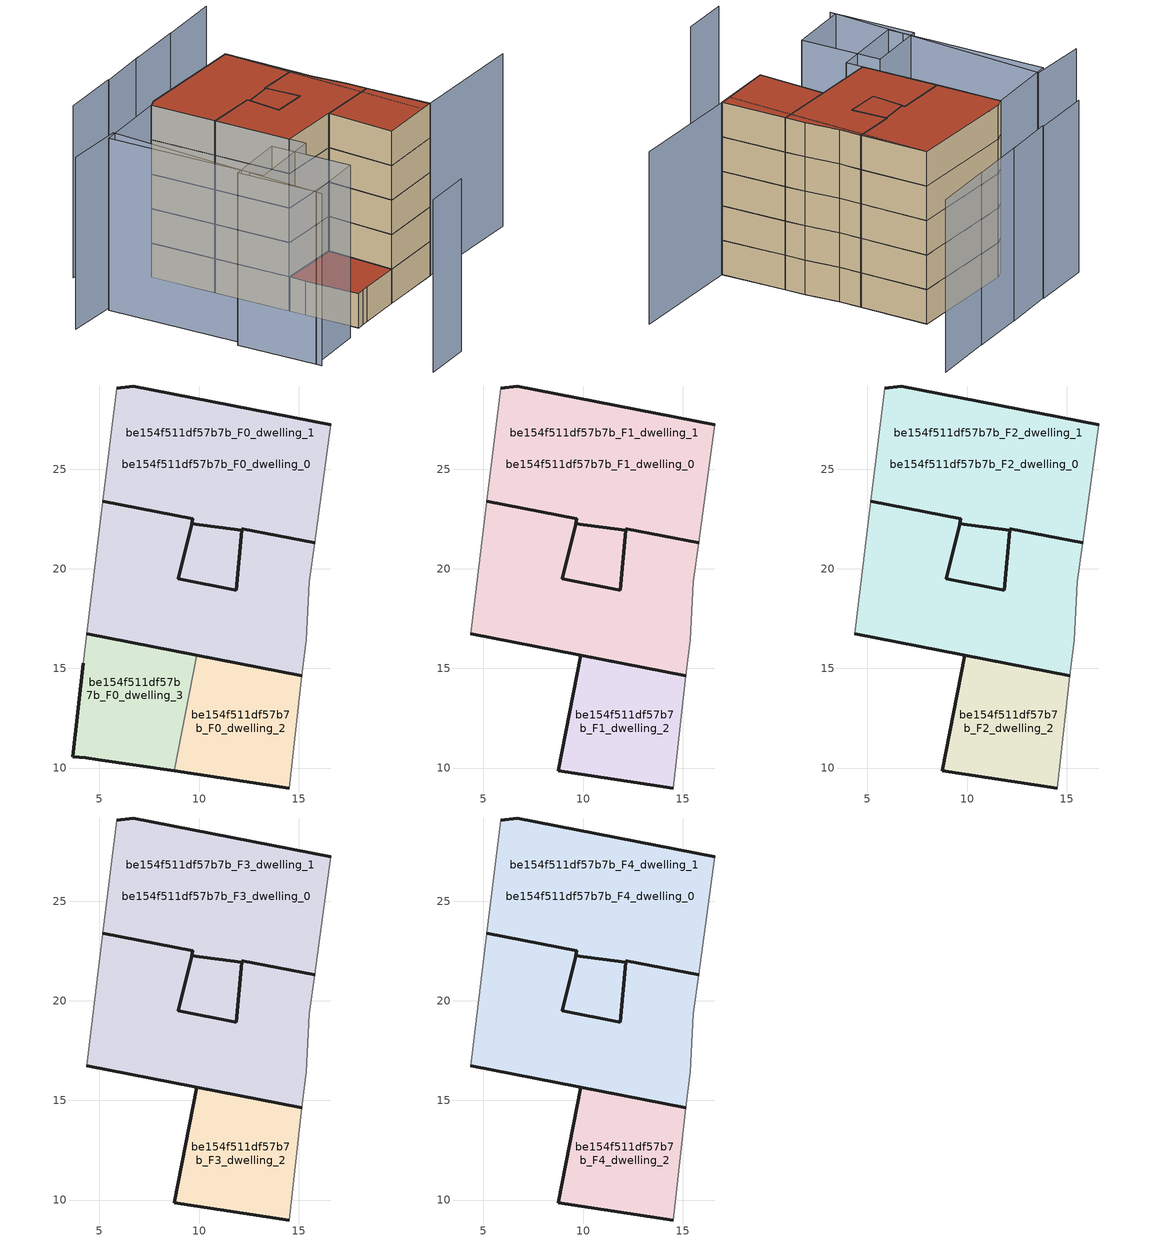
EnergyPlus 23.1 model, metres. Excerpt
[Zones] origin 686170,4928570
be154f511df57b7b_F0_dwelling_0
 floor ground (EU_floor_Construction): 15.17,14.62 15.38,16.42 15.53,19.34 15.8,21.32 12.15,22.03 12.14,21.93 11.87,18.92 8.95,19.51 9.63,22.25 9.69,22.51 5.17,23.39 4.36,16.73 z0; 15.8,21.32 16.61,27.25 6.69,29.18 5.86,29.08 5.17,23.39 9.69,22.51 9.63,22.25 12.14,21.93 12.15,22.03 z0; 11.87,18.92 12.14,21.93 9.63,22.25 8.95,19.51 z0
 wall outside (EU_wall_Construction): 5.86,29.08 6.69,29.18 16.61,27.25 / 15.8,21.32 12.15,22.03 / 12.14,21.93 9.63,22.25 9.69,22.51 5.17,23.39 z0:3
 wall adiabatic (EU_wall_Construction): 5.17,23.39 5.86,29.08 / 16.61,27.25 15.8,21.32 z0:3
 wall to be154f511df57b7b_F0_dwelling_1 (EU_wall_Construction): 12.15,22.03 12.14,21.93 z0:3
be154f511df57b7b_F0_dwelling_1
 floor ground (EU_floor_Construction): 15.17,14.62 15.38,16.42 15.53,19.34 15.8,21.32 12.15,22.03 12.14,21.93 11.87,18.92 8.95,19.51 9.63,22.25 9.69,22.51 5.17,23.39 4.36,16.73 z0; 15.8,21.32 16.61,27.25 6.69,29.18 5.86,29.08 5.17,23.39 9.69,22.51 9.63,22.25 12.14,21.93 12.15,22.03 z0; 11.87,18.92 12.14,21.93 9.63,22.25 8.95,19.51 z0
 wall outside (EU_wall_Construction): 12.15,22.03 15.8,21.32 / 15.17,14.62 4.36,16.73 / 5.17,23.39 9.69,22.51 9.63,22.25 8.95,19.51 11.87,18.92 12.14,21.93 z0:3
 wall adiabatic (EU_wall_Construction): 15.8,21.32 15.53,19.34 15.38,16.42 15.17,14.62 / 4.36,16.73 5.17,23.39 z0:3
be154f511df57b7b_F0_dwelling_2
 floor ground (EU_floor_Construction): 14.52,9 15.17,14.62 9.88,15.66 8.74,9.86 z0
 wall outside (EU_wall_Construction): 14.52,9 8.74,9.86 / 9.88,15.66 15.17,14.62 z0:3
 wall adiabatic (EU_wall_Construction): 15.17,14.62 14.52,9 z0:3
 wall to be154f511df57b7b_F0_dwelling_3 (EU_wall_Construction): 8.75,9.86 9.87,15.66 z0:3
be154f511df57b7b_F0_dwelling_3
 floor ground (EU_floor_Construction): 8.74,9.86 9.88,15.66 4.36,16.73 4.18,15.26 3.66,10.56 4.32,10.51 4.94,10.43 z0
 wall outside (EU_wall_Construction): 4.36,16.73 9.88,15.66 / 8.74,9.86 4.94,10.43 4.32,10.51 3.66,10.56 4.18,15.26 z0:3
 wall adiabatic (EU_wall_Construction): 4.18,15.26 4.36,16.73 z0:3
 roof outside (EU_roof_Construction): 9.88,15.66 8.74,9.86 4.94,10.43 4.32,10.51 3.66,10.56 4.18,15.26 4.36,16.73 z3
be154f511df57b7b_F1_dwelling_0
 floor outside (EU_floor_Construction): 15.8,21.32 16.61,27.25 6.69,29.18 5.86,29.08 5.17,23.39 9.69,22.51 9.63,22.25 12.14,21.93 12.15,22.03 z3; 15.17,14.62 15.38,16.42 15.53,19.34 15.8,21.32 12.15,22.03 12.14,21.93 11.87,18.92 8.95,19.51 9.63,22.25 9.69,22.51 5.17,23.39 4.36,16.73 z3; 11.87,18.92 12.14,21.93 9.63,22.25 8.95,19.51 z3
 wall outside (EU_wall_Construction): 5.86,29.08 6.69,29.18 16.61,27.25 / 15.8,21.32 12.15,22.03 / 12.14,21.93 9.63,22.25 9.69,22.51 5.17,23.39 z3:6
 wall adiabatic (EU_wall_Construction): 5.17,23.39 5.86,29.08 / 16.61,27.25 15.8,21.32 z3:6
 wall to be154f511df57b7b_F1_dwelling_1 (EU_wall_Construction): 12.15,22.03 12.14,21.93 z3:6
be154f511df57b7b_F1_dwelling_1
 floor to be154f511df57b7b_F0_dwelling_1 (EU_floor_Construction): 15.17,14.62 15.38,16.42 15.53,19.34 15.8,21.32 12.15,22.03 12.14,21.93 11.87,18.92 8.95,19.51 9.63,22.25 9.69,22.51 5.17,23.39 4.36,16.73 z3; 15.8,21.32 16.61,27.25 6.69,29.18 5.86,29.08 5.17,23.39 9.69,22.51 9.63,22.25 12.14,21.93 12.15,22.03 z3; 11.87,18.92 12.14,21.93 9.63,22.25 8.95,19.51 z3
 wall outside (EU_wall_Construction): 12.15,22.03 15.8,21.32 / 15.17,14.62 4.36,16.73 / 5.17,23.39 9.69,22.51 9.63,22.25 8.95,19.51 11.87,18.92 12.14,21.93 z3:6
 wall adiabatic (EU_wall_Construction): 15.8,21.32 15.53,19.34 15.38,16.42 15.17,14.62 / 4.36,16.73 5.17,23.39 z3:6
be154f511df57b7b_F1_dwelling_2
 floor to be154f511df57b7b_F0_dwelling_2 (EU_floor_Construction): 14.52,9 15.17,14.62 9.88,15.66 8.74,9.86 z3
 wall outside (EU_wall_Construction): 14.52,9 8.74,9.86 9.88,15.66 15.17,14.62 z3:6
 wall adiabatic (EU_wall_Construction): 15.17,14.62 14.52,9 z3:6
be154f511df57b7b_F2_dwelling_0
 floor outside (EU_floor_Construction): 15.8,21.32 16.61,27.25 6.69,29.18 5.86,29.08 5.17,23.39 9.69,22.51 9.63,22.25 12.14,21.93 12.15,22.03 z6; 15.17,14.62 15.38,16.42 15.53,19.34 15.8,21.32 12.15,22.03 12.14,21.93 11.87,18.92 8.95,19.51 9.63,22.25 9.69,22.51 5.17,23.39 4.36,16.73 z6; 11.87,18.92 12.14,21.93 9.63,22.25 8.95,19.51 z6
 wall outside (EU_wall_Construction): 5.86,29.08 6.69,29.18 16.61,27.25 / 15.8,21.32 12.15,22.03 / 12.14,21.93 9.63,22.25 9.69,22.51 5.17,23.39 z6:9
 wall adiabatic (EU_wall_Construction): 5.17,23.39 5.86,29.08 / 16.61,27.25 15.8,21.32 z6:9
 wall to be154f511df57b7b_F2_dwelling_1 (EU_wall_Construction): 12.15,22.03 12.14,21.93 z6:9
be154f511df57b7b_F2_dwelling_1
 floor to be154f511df57b7b_F1_dwelling_1 (EU_floor_Construction): 15.17,14.62 15.38,16.42 15.53,19.34 15.8,21.32 12.15,22.03 12.14,21.93 11.87,18.92 8.95,19.51 9.63,22.25 9.69,22.51 5.17,23.39 4.36,16.73 z6; 15.8,21.32 16.61,27.25 6.69,29.18 5.86,29.08 5.17,23.39 9.69,22.51 9.63,22.25 12.14,21.93 12.15,22.03 z6; 11.87,18.92 12.14,21.93 9.63,22.25 8.95,19.51 z6
 wall outside (EU_wall_Construction): 12.15,22.03 15.8,21.32 / 15.17,14.62 4.36,16.73 / 5.17,23.39 9.69,22.51 9.63,22.25 8.95,19.51 11.87,18.92 12.14,21.93 z6:9
 wall adiabatic (EU_wall_Construction): 15.8,21.32 15.53,19.34 15.38,16.42 15.17,14.62 / 4.36,16.73 5.17,23.39 z6:9
be154f511df57b7b_F2_dwelling_2
 floor to be154f511df57b7b_F1_dwelling_2 (EU_floor_Construction): 14.52,9 15.17,14.62 9.88,15.66 8.74,9.86 z6
 wall outside (EU_wall_Construction): 14.52,9 8.74,9.86 9.88,15.66 15.17,14.62 z6:9
 wall adiabatic (EU_wall_Construction): 15.17,14.62 14.52,9 z6:9
be154f511df57b7b_F3_dwelling_0
 floor outside (EU_floor_Construction): 15.8,21.32 16.61,27.25 6.69,29.18 5.86,29.08 5.17,23.39 9.69,22.51 9.63,22.25 12.14,21.93 12.15,22.03 z9; 15.17,14.62 15.38,16.42 15.53,19.34 15.8,21.32 12.15,22.03 12.14,21.93 11.87,18.92 8.95,19.51 9.63,22.25 9.69,22.51 5.17,23.39 4.36,16.73 z9; 11.87,18.92 12.14,21.93 9.63,22.25 8.95,19.51 z9
 wall outside (EU_wall_Construction): 5.86,29.08 6.69,29.18 16.61,27.25 / 15.8,21.32 12.15,22.03 / 12.14,21.93 9.63,22.25 9.69,22.51 5.17,23.39 z9:12
 wall adiabatic (EU_wall_Construction): 5.17,23.39 5.86,29.08 / 16.61,27.25 15.8,21.32 z9:12
 wall to be154f511df57b7b_F3_dwelling_1 (EU_wall_Construction): 12.15,22.03 12.14,21.93 z9:12
be154f511df57b7b_F3_dwelling_1
 floor to be154f511df57b7b_F2_dwelling_1 (EU_floor_Construction): 15.17,14.62 15.38,16.42 15.53,19.34 15.8,21.32 12.15,22.03 12.14,21.93 11.87,18.92 8.95,19.51 9.63,22.25 9.69,22.51 5.17,23.39 4.36,16.73 z9; 15.8,21.32 16.61,27.25 6.69,29.18 5.86,29.08 5.17,23.39 9.69,22.51 9.63,22.25 12.14,21.93 12.15,22.03 z9; 11.87,18.92 12.14,21.93 9.63,22.25 8.95,19.51 z9
 wall outside (EU_wall_Construction): 12.15,22.03 15.8,21.32 / 15.17,14.62 4.36,16.73 / 5.17,23.39 9.69,22.51 9.63,22.25 8.95,19.51 11.87,18.92 12.14,21.93 z9:12
 wall adiabatic (EU_wall_Construction): 15.8,21.32 15.53,19.34 15.38,16.42 15.17,14.62 / 4.36,16.73 5.17,23.39 z9:12
be154f511df57b7b_F3_dwelling_2
 floor to be154f511df57b7b_F2_dwelling_2 (EU_floor_Construction): 14.52,9 15.17,14.62 9.88,15.66 8.74,9.86 z9
 wall outside (EU_wall_Construction): 14.52,9 8.74,9.86 9.88,15.66 15.17,14.62 z9:12
 wall adiabatic (EU_wall_Construction): 15.17,14.62 14.52,9 z9:12
be154f511df57b7b_F4_dwelling_0
 floor outside (EU_floor_Construction): 15.8,21.32 16.61,27.25 6.69,29.18 5.86,29.08 5.17,23.39 9.69,22.51 9.63,22.25 12.14,21.93 12.15,22.03 z12; 15.17,14.62 15.38,16.42 15.53,19.34 15.8,21.32 12.15,22.03 12.14,21.93 11.87,18.92 8.95,19.51 9.63,22.25 9.69,22.51 5.17,23.39 4.36,16.73 z12; 11.87,18.92 12.14,21.93 9.63,22.25 8.95,19.51 z12
 wall outside (EU_wall_Construction): 5.86,29.08 6.69,29.18 16.61,27.25 / 15.8,21.32 12.15,22.03 / 12.14,21.93 9.63,22.25 9.69,22.51 5.17,23.39 z12:15
 wall adiabatic (EU_wall_Construction): 5.17,23.39 5.86,29.08 / 16.61,27.25 15.8,21.32 z12:15
 wall to be154f511df57b7b_F4_dwelling_1 (EU_wall_Construction): 12.15,22.03 12.14,21.93 z12:15
 roof outside (EU_roof_Construction): 16.61,27.25 15.8,21.32 12.15,22.03 12.14,21.93 9.63,22.25 9.69,22.51 5.17,23.39 5.86,29.08 6.69,29.18 z15; 15.8,21.32 15.53,19.34 15.38,16.42 15.17,14.62 4.36,16.73 5.17,23.39 9.69,22.51 9.63,22.25 8.95,19.51 11.87,18.92 12.14,21.93 12.15,22.03 z15; 12.14,21.93 11.87,18.92 8.95,19.51 9.63,22.25 z15
be154f511df57b7b_F4_dwelling_1
 floor to be154f511df57b7b_F3_dwelling_1 (EU_floor_Construction): 15.17,14.62 15.38,16.42 15.53,19.34 15.8,21.32 12.15,22.03 12.14,21.93 11.87,18.92 8.95,19.51 9.63,22.25 9.69,22.51 5.17,23.39 4.36,16.73 z12; 15.8,21.32 16.61,27.25 6.69,29.18 5.86,29.08 5.17,23.39 9.69,22.51 9.63,22.25 12.14,21.93 12.15,22.03 z12; 11.87,18.92 12.14,21.93 9.63,22.25 8.95,19.51 z12
 wall outside (EU_wall_Construction): 12.15,22.03 15.8,21.32 / 15.17,14.62 4.36,16.73 / 5.17,23.39 9.69,22.51 9.63,22.25 8.95,19.51 11.87,18.92 12.14,21.93 z12:15
 wall adiabatic (EU_wall_Construction): 15.8,21.32 15.53,19.34 15.38,16.42 15.17,14.62 / 4.36,16.73 5.17,23.39 z12:15
 roof outside (EU_roof_Construction): 16.61,27.25 15.8,21.32 12.15,22.03 12.14,21.93 9.63,22.25 9.69,22.51 5.17,23.39 5.86,29.08 6.69,29.18 z15; 15.8,21.32 15.53,19.34 15.38,16.42 15.17,14.62 4.36,16.73 5.17,23.39 9.69,22.51 9.63,22.25 8.95,19.51 11.87,18.92 12.14,21.93 12.15,22.03 z15; 12.14,21.93 11.87,18.92 8.95,19.51 9.63,22.25 z15
be154f511df57b7b_F4_dwelling_2
 floor to be154f511df57b7b_F3_dwelling_2 (EU_floor_Construction): 14.52,9 15.17,14.62 9.88,15.66 8.74,9.86 z12
 wall outside (EU_wall_Construction): 14.52,9 8.74,9.86 9.88,15.66 15.17,14.62 z12:15
 wall adiabatic (EU_wall_Construction): 15.17,14.62 14.52,9 z12:15
 roof outside (EU_roof_Construction): 15.17,14.62 14.52,9 8.74,9.86 9.88,15.66 z15
shading: -1.41,2.14 2.89,1.55 / 24.93,7.15 13.42,9.19 / 13.42,9.19 16.61,27.25 / -5.02,30.96 0.14,29.92 / 0.14,29.92 -3.72,10.63 / 24.01,31.91 18.41,32.62 / 18.42,32.67 13.14,33.33 / 13.4,33.34 8.84,33.86 / 8.85,33.96 3.49,34.69 / 2.63,17.5 1.8,10.52 / 1.8,10.52 -3.61,11.16 / -3.61,11.16 -2.78,18.14 / -2.78,18.14 2.63,17.5 / 5.86,29.08 4.18,15.26 / 4.18,15.26 -2.53,16.07 / -2.53,16.07 -0.85,29.89 / -0.85,29.89 5.86,29.08 z0:15
[Building]
EU S2 Campaign: North Axis=0; Terrain=City; Solar Distribution=FullExterior
[Site:Location]
Bologna: Latitude=44.5; Longitude=11.25; Time Zone=1; Elevation=37
[SizingPeriod:WeatherFileDays]
AnnualSizingPeriod: Begin Month=1; Begin Day of Month=1; End Month=12; End Day of Month=31; Day of Week for Start Day=Monday; Use Weather File Daylight Saving Period=No; Use Weather File Rain and Snow Indicators=No
[MATERIAL]
EU_InternalMass_Material: Roughness=MediumRough; Thickness=0.1; Conductivity=1; Density=1800; Specific Heat=900; Thermal Absorptance=0.9; Solar Absorptance=0.7; Visible Absorptance=0.7
[MATERIAL:NOMASS] Roughness=MediumRough; Thermal Absorptance=0.9; Solar Absorptance=0.7; Visible Absorptance=0.7
Name | Thermal Resistance
EU_wall_NoMass | 0.905828
EU_roof_NoMass | 0.37593
EU_floor_NoMass | 0.67114
[CONSTRUCTION]
EU_wall_Construction: EU_wall_NoMass
EU_roof_Construction: EU_roof_NoMass
EU_floor_Construction: EU_floor_NoMass
EU_InternalMass_Construction: EU_InternalMass_Material
[ZONE] Type=1; Multiplier=1; Ceiling Height=autocalculate; Floor Area=autocalculate; Part of Total Floor Area=Yes
Name | Volume
be154f511df57b7b_F0_dwelling_0; be154f511df57b7b_F1_dwelling_0; be154f511df57b7b_F2_dwelling_0; be154f511df57b7b_F3_dwelling_0; be154f511df57b7b_F4_dwelling_0; be154f511df57b7b_F0_dwelling_1; be154f511df57b7b_F1_dwelling_1; be154f511df57b7b_F2_dwelling_1; be154f511df57b7b_F3_dwelling_1; be154f511df57b7b_F4_dwelling_1 | 413.581
be154f511df57b7b_F0_dwelling_2 | 97.3777
be154f511df57b7b_F1_dwelling_2; be154f511df57b7b_F2_dwelling_2; be154f511df57b7b_F3_dwelling_2; be154f511df57b7b_F4_dwelling_2 | 97.3792
be154f511df57b7b_F0_dwelling_3 | 97.3806
[INTERNALMASS] Construction=EU_InternalMass_Construction
Name | Zone or ZoneList | Surface Area
be154f511df57b7b_F0_dwelling_0_EU_InternalMass | be154f511df57b7b_F0_dwelling_0 | 65.359
be154f511df57b7b_F0_dwelling_1_EU_InternalMass | be154f511df57b7b_F0_dwelling_1 | 64.4795
be154f511df57b7b_F0_dwelling_2_EU_InternalMass | be154f511df57b7b_F0_dwelling_2 | 32.4595
be154f511df57b7b_F0_dwelling_3_EU_InternalMass | be154f511df57b7b_F0_dwelling_3 | 32.4599
be154f511df57b7b_F1_dwelling_0_EU_InternalMass | be154f511df57b7b_F1_dwelling_0 | 65.359
be154f511df57b7b_F1_dwelling_1_EU_InternalMass | be154f511df57b7b_F1_dwelling_1 | 64.4795
be154f511df57b7b_F1_dwelling_2_EU_InternalMass | be154f511df57b7b_F1_dwelling_2 | 64.9226
be154f511df57b7b_F2_dwelling_0_EU_InternalMass | be154f511df57b7b_F2_dwelling_0 | 65.359
be154f511df57b7b_F2_dwelling_1_EU_InternalMass | be154f511df57b7b_F2_dwelling_1 | 64.4795
be154f511df57b7b_F2_dwelling_2_EU_InternalMass | be154f511df57b7b_F2_dwelling_2 | 64.9226
be154f511df57b7b_F3_dwelling_0_EU_InternalMass | be154f511df57b7b_F3_dwelling_0 | 65.359
be154f511df57b7b_F3_dwelling_1_EU_InternalMass | be154f511df57b7b_F3_dwelling_1 | 64.4795
be154f511df57b7b_F3_dwelling_2_EU_InternalMass | be154f511df57b7b_F3_dwelling_2 | 64.9226
be154f511df57b7b_F4_dwelling_0_EU_InternalMass | be154f511df57b7b_F4_dwelling_0 | 65.359
be154f511df57b7b_F4_dwelling_1_EU_InternalMass | be154f511df57b7b_F4_dwelling_1 | 64.4795
be154f511df57b7b_F4_dwelling_2_EU_InternalMass | be154f511df57b7b_F4_dwelling_2 | 64.9226
[OTHEREQUIPMENT] Fuel Type=Electricity; Design Level Calculation Method=Watts/Area; Power per Zone Floor Area=1; Fraction Latent=0; Fraction Radiant=0; Fraction Lost=0; Carbon Dioxide Generation Rate=0; EndUse Subcategory=EU_Step8_InternalGains
Name | Zone or ZoneList or Space or SpaceList | Schedule
EU_Step8_InternalGain_be154f511df57b7b_F0_dwelling_0_f000 | be154f511df57b7b_F0_dwelling_0 | EU_Step8_GainSchedule_be154f511df57b7b_F0_dwelling_0_f000
EU_Step8_InternalGain_be154f511df57b7b_F0_dwelling_1_f000 | be154f511df57b7b_F0_dwelling_1 | EU_Step8_GainSchedule_be154f511df57b7b_F0_dwelling_1_f000
EU_Step8_InternalGain_be154f511df57b7b_F0_dwelling_2_f000 | be154f511df57b7b_F0_dwelling_2 | EU_Step8_GainSchedule_be154f511df57b7b_F0_dwelling_2_f000
EU_Step8_InternalGain_be154f511df57b7b_F0_dwelling_3_f000 | be154f511df57b7b_F0_dwelling_3 | EU_Step8_GainSchedule_be154f511df57b7b_F0_dwelling_3_f000
EU_Step8_InternalGain_be154f511df57b7b_F1_dwelling_0_f000 | be154f511df57b7b_F1_dwelling_0 | EU_Step8_GainSchedule_be154f511df57b7b_F1_dwelling_0_f000
EU_Step8_InternalGain_be154f511df57b7b_F1_dwelling_1_f000 | be154f511df57b7b_F1_dwelling_1 | EU_Step8_GainSchedule_be154f511df57b7b_F1_dwelling_1_f000
EU_Step8_InternalGain_be154f511df57b7b_F1_dwelling_2_f000 | be154f511df57b7b_F1_dwelling_2 | EU_Step8_GainSchedule_be154f511df57b7b_F1_dwelling_2_f000
EU_Step8_InternalGain_be154f511df57b7b_F2_dwelling_0_f000 | be154f511df57b7b_F2_dwelling_0 | EU_Step8_GainSchedule_be154f511df57b7b_F2_dwelling_0_f000
EU_Step8_InternalGain_be154f511df57b7b_F2_dwelling_1_f000 | be154f511df57b7b_F2_dwelling_1 | EU_Step8_GainSchedule_be154f511df57b7b_F2_dwelling_1_f000
EU_Step8_InternalGain_be154f511df57b7b_F2_dwelling_2_f000 | be154f511df57b7b_F2_dwelling_2 | EU_Step8_GainSchedule_be154f511df57b7b_F2_dwelling_2_f000
EU_Step8_InternalGain_be154f511df57b7b_F3_dwelling_0_f000 | be154f511df57b7b_F3_dwelling_0 | EU_Step8_GainSchedule_be154f511df57b7b_F3_dwelling_0_f000
EU_Step8_InternalGain_be154f511df57b7b_F3_dwelling_1_f000 | be154f511df57b7b_F3_dwelling_1 | EU_Step8_GainSchedule_be154f511df57b7b_F3_dwelling_1_f000
EU_Step8_InternalGain_be154f511df57b7b_F3_dwelling_2_f000 | be154f511df57b7b_F3_dwelling_2 | EU_Step8_GainSchedule_be154f511df57b7b_F3_dwelling_2_f000
EU_Step8_InternalGain_be154f511df57b7b_F4_dwelling_0_f000 | be154f511df57b7b_F4_dwelling_0 | EU_Step8_GainSchedule_be154f511df57b7b_F4_dwelling_0_f000
EU_Step8_InternalGain_be154f511df57b7b_F4_dwelling_1_f000 | be154f511df57b7b_F4_dwelling_1 | EU_Step8_GainSchedule_be154f511df57b7b_F4_dwelling_1_f000
EU_Step8_InternalGain_be154f511df57b7b_F4_dwelling_2_f000 | be154f511df57b7b_F4_dwelling_2 | EU_Step8_GainSchedule_be154f511df57b7b_F4_dwelling_2_f000
[ZONEVENTILATION:DESIGNFLOWRATE] Schedule=EU_AlwaysOn; Design Flow Rate Calculation Method=AirChanges/Hour; Air Changes per Hour=0.73129; Ventilation Type=Natural; Fan Pressure Rise=0; Fan Total Efficiency=1; Constant Term Coefficient=1; Temperature Term Coefficient=0; Velocity Term Coefficient=0; Velocity Squared Term Coefficient=0; Minimum Indoor Temperature=-100; Maximum Indoor Temperature=100; Delta Temperature=-100; Minimum Outdoor Temperature=-100; Maximum Outdoor Temperature=100; Maximum Wind Speed=40
Name | Zone or ZoneList or Space or SpaceList
EU_ConstantAir_be154f511df57b7b_F0_dwelling_0 | be154f511df57b7b_F0_dwelling_0
EU_ConstantAir_be154f511df57b7b_F0_dwelling_1 | be154f511df57b7b_F0_dwelling_1
EU_ConstantAir_be154f511df57b7b_F0_dwelling_2 | be154f511df57b7b_F0_dwelling_2
EU_ConstantAir_be154f511df57b7b_F0_dwelling_3 | be154f511df57b7b_F0_dwelling_3
EU_ConstantAir_be154f511df57b7b_F1_dwelling_0 | be154f511df57b7b_F1_dwelling_0
EU_ConstantAir_be154f511df57b7b_F1_dwelling_1 | be154f511df57b7b_F1_dwelling_1
EU_ConstantAir_be154f511df57b7b_F1_dwelling_2 | be154f511df57b7b_F1_dwelling_2
EU_ConstantAir_be154f511df57b7b_F2_dwelling_0 | be154f511df57b7b_F2_dwelling_0
EU_ConstantAir_be154f511df57b7b_F2_dwelling_1 | be154f511df57b7b_F2_dwelling_1
EU_ConstantAir_be154f511df57b7b_F2_dwelling_2 | be154f511df57b7b_F2_dwelling_2
EU_ConstantAir_be154f511df57b7b_F3_dwelling_0 | be154f511df57b7b_F3_dwelling_0
EU_ConstantAir_be154f511df57b7b_F3_dwelling_1 | be154f511df57b7b_F3_dwelling_1
EU_ConstantAir_be154f511df57b7b_F3_dwelling_2 | be154f511df57b7b_F3_dwelling_2
EU_ConstantAir_be154f511df57b7b_F4_dwelling_0 | be154f511df57b7b_F4_dwelling_0
EU_ConstantAir_be154f511df57b7b_F4_dwelling_1 | be154f511df57b7b_F4_dwelling_1
EU_ConstantAir_be154f511df57b7b_F4_dwelling_2 | be154f511df57b7b_F4_dwelling_2
[HVACTEMPLATE:THERMOSTAT] Constant Heating Setpoint=20; Constant Cooling Setpoint=50
EU_HeatOnly_be154f511df57b7b_F0_dwelling_0; EU_HeatOnly_be154f511df57b7b_F0_dwelling_1; EU_HeatOnly_be154f511df57b7b_F0_dwelling_2; EU_HeatOnly_be154f511df57b7b_F0_dwelling_3; EU_HeatOnly_be154f511df57b7b_F1_dwelling_0; EU_HeatOnly_be154f511df57b7b_F1_dwelling_1; EU_HeatOnly_be154f511df57b7b_F1_dwelling_2; EU_HeatOnly_be154f511df57b7b_F2_dwelling_0; EU_HeatOnly_be154f511df57b7b_F2_dwelling_1; EU_HeatOnly_be154f511df57b7b_F2_dwelling_2; EU_HeatOnly_be154f511df57b7b_F3_dwelling_0; EU_HeatOnly_be154f511df57b7b_F3_dwelling_1; EU_HeatOnly_be154f511df57b7b_F3_dwelling_2; EU_HeatOnly_be154f511df57b7b_F4_dwelling_0; EU_HeatOnly_be154f511df57b7b_F4_dwelling_1; EU_HeatOnly_be154f511df57b7b_F4_dwelling_2
[HVACTEMPLATE:ZONE:IDEALLOADSAIRSYSTEM] System Availability Schedule=EU_AlwaysOn; Maximum Heating Supply Air Temperature=50; Minimum Cooling Supply Air Temperature=13; Maximum Heating Supply Air Humidity Ratio=0.0156; Minimum Cooling Supply Air Humidity Ratio=0.0077; Heating Limit=NoLimit; Cooling Limit=NoLimit; Heating Availability Schedule=EU_AlwaysOn; Cooling Availability Schedule=EU_CoolingOff; Dehumidification Control Type=ConstantSensibleHeatRatio; Cooling Sensible Heat Ratio=0.7; Dehumidification Setpoint=60; Humidification Control Type=None; Humidification Setpoint=30; Outdoor Air Method=None; Outdoor Air Flow Rate per Person=0.00944; Outdoor Air Flow Rate per Zone Floor Area=0; Outdoor Air Flow Rate per Zone=0; Demand Controlled Ventilation Type=None; Outdoor Air Economizer Type=NoEconomizer; Heat Recovery Type=None; Sensible Heat Recovery Effectiveness=0.7; Latent Heat Recovery Effectiveness=0.65
Name | Template Thermostat
be154f511df57b7b_F0_dwelling_0 | EU_HeatOnly_be154f511df57b7b_F0_dwelling_0
be154f511df57b7b_F0_dwelling_1 | EU_HeatOnly_be154f511df57b7b_F0_dwelling_1
be154f511df57b7b_F0_dwelling_2 | EU_HeatOnly_be154f511df57b7b_F0_dwelling_2
be154f511df57b7b_F0_dwelling_3 | EU_HeatOnly_be154f511df57b7b_F0_dwelling_3
be154f511df57b7b_F1_dwelling_0 | EU_HeatOnly_be154f511df57b7b_F1_dwelling_0
be154f511df57b7b_F1_dwelling_1 | EU_HeatOnly_be154f511df57b7b_F1_dwelling_1
be154f511df57b7b_F1_dwelling_2 | EU_HeatOnly_be154f511df57b7b_F1_dwelling_2
be154f511df57b7b_F2_dwelling_0 | EU_HeatOnly_be154f511df57b7b_F2_dwelling_0
be154f511df57b7b_F2_dwelling_1 | EU_HeatOnly_be154f511df57b7b_F2_dwelling_1
be154f511df57b7b_F2_dwelling_2 | EU_HeatOnly_be154f511df57b7b_F2_dwelling_2
be154f511df57b7b_F3_dwelling_0 | EU_HeatOnly_be154f511df57b7b_F3_dwelling_0
be154f511df57b7b_F3_dwelling_1 | EU_HeatOnly_be154f511df57b7b_F3_dwelling_1
be154f511df57b7b_F3_dwelling_2 | EU_HeatOnly_be154f511df57b7b_F3_dwelling_2
be154f511df57b7b_F4_dwelling_0 | EU_HeatOnly_be154f511df57b7b_F4_dwelling_0
be154f511df57b7b_F4_dwelling_1 | EU_HeatOnly_be154f511df57b7b_F4_dwelling_1
be154f511df57b7b_F4_dwelling_2 | EU_HeatOnly_be154f511df57b7b_F4_dwelling_2
[SIZING:ZONE] Zone Cooling Design Supply Air Temperature Input Method=SupplyAirTemperature; Zone Cooling Design Supply Air Temperature=13; Zone Heating Design Supply Air Temperature Input Method=SupplyAirTemperature; Zone Heating Design Supply Air Temperature=50; Zone Cooling Design Supply Air Humidity Ratio=0.008; Zone Heating Design Supply Air Humidity Ratio=0.008; Cooling Design Air Flow Method=DesignDay; Cooling Design Air Flow Rate=0; Cooling Minimum Air Flow per Zone Floor Area=0.000762; Cooling Minimum Air Flow=0; Cooling Minimum Air Flow Fraction=0.2; Heating Design Air Flow Method=DesignDay; Heating Design Air Flow Rate=0; Heating Maximum Air Flow per Zone Floor Area=0.002032; Heating Maximum Air Flow=0.141576; Heating Maximum Air Flow Fraction=0.3; Account for Dedicated Outdoor Air System=No; Dedicated Outdoor Air System Control Strategy=NeutralSupplyAir; Dedicated Outdoor Air Low Setpoint Temperature for Design=autosize; Dedicated Outdoor Air High Setpoint Temperature for Design=autosize; Zone Load Sizing Method=Sensible Load Only No Latent Load; Zone Latent Cooling Design Supply Air Humidity Ratio Input Method=HumidityRatioDifference; Zone Cooling Design Supply Air Humidity Ratio Difference=0.005; Zone Latent Heating Design Supply Air Humidity Ratio Input Method=HumidityRatioDifference; Zone Humidification Design Supply Air Humidity Ratio Difference=0.005
be154f511df57b7b_F0_dwelling_0; be154f511df57b7b_F0_dwelling_1; be154f511df57b7b_F0_dwelling_2; be154f511df57b7b_F0_dwelling_3; be154f511df57b7b_F1_dwelling_0; be154f511df57b7b_F1_dwelling_1; be154f511df57b7b_F1_dwelling_2; be154f511df57b7b_F2_dwelling_0; be154f511df57b7b_F2_dwelling_1; be154f511df57b7b_F2_dwelling_2; be154f511df57b7b_F3_dwelling_0; be154f511df57b7b_F3_dwelling_1; be154f511df57b7b_F3_dwelling_2; be154f511df57b7b_F4_dwelling_0; be154f511df57b7b_F4_dwelling_1; be154f511df57b7b_F4_dwelling_2
[SCHEDULE:CONSTANT]
Name | Hourly Value
EU_AlwaysOn | 1
EU_CoolingOff | 0
[SCHEDULE:FILE] Column Number=1; Rows to Skip at Top=0; Number of Hours of Data=8760; Column Separator=Comma; Interpolate to Timestep=No; Minutes per Item=60; Adjust Schedule for Daylight Savings=Yes
Name | File
EU_Step8_GainSchedule_be154f511df57b7b_F0_dwelling_0_f000 | ../../schedules/be154f511df57b7b/be154f511df57b7b_F0_dwelling_0_f000_gain.csv
EU_Step8_GainSchedule_be154f511df57b7b_F0_dwelling_1_f000 | ../../schedules/be154f511df57b7b/be154f511df57b7b_F0_dwelling_1_f000_gain.csv
EU_Step8_GainSchedule_be154f511df57b7b_F0_dwelling_2_f000 | ../../schedules/be154f511df57b7b/be154f511df57b7b_F0_dwelling_2_f000_gain.csv
EU_Step8_GainSchedule_be154f511df57b7b_F0_dwelling_3_f000 | ../../schedules/be154f511df57b7b/be154f511df57b7b_F0_dwelling_3_f000_gain.csv
EU_Step8_GainSchedule_be154f511df57b7b_F1_dwelling_0_f000 | ../../schedules/be154f511df57b7b/be154f511df57b7b_F1_dwelling_0_f000_gain.csv
EU_Step8_GainSchedule_be154f511df57b7b_F1_dwelling_1_f000 | ../../schedules/be154f511df57b7b/be154f511df57b7b_F1_dwelling_1_f000_gain.csv
EU_Step8_GainSchedule_be154f511df57b7b_F1_dwelling_2_f000 | ../../schedules/be154f511df57b7b/be154f511df57b7b_F1_dwelling_2_f000_gain.csv
EU_Step8_GainSchedule_be154f511df57b7b_F2_dwelling_0_f000 | ../../schedules/be154f511df57b7b/be154f511df57b7b_F2_dwelling_0_f000_gain.csv
EU_Step8_GainSchedule_be154f511df57b7b_F2_dwelling_1_f000 | ../../schedules/be154f511df57b7b/be154f511df57b7b_F2_dwelling_1_f000_gain.csv
EU_Step8_GainSchedule_be154f511df57b7b_F2_dwelling_2_f000 | ../../schedules/be154f511df57b7b/be154f511df57b7b_F2_dwelling_2_f000_gain.csv
EU_Step8_GainSchedule_be154f511df57b7b_F3_dwelling_0_f000 | ../../schedules/be154f511df57b7b/be154f511df57b7b_F3_dwelling_0_f000_gain.csv
EU_Step8_GainSchedule_be154f511df57b7b_F3_dwelling_1_f000 | ../../schedules/be154f511df57b7b/be154f511df57b7b_F3_dwelling_1_f000_gain.csv
EU_Step8_GainSchedule_be154f511df57b7b_F3_dwelling_2_f000 | ../../schedules/be154f511df57b7b/be154f511df57b7b_F3_dwelling_2_f000_gain.csv
EU_Step8_GainSchedule_be154f511df57b7b_F4_dwelling_0_f000 | ../../schedules/be154f511df57b7b/be154f511df57b7b_F4_dwelling_0_f000_gain.csv
EU_Step8_GainSchedule_be154f511df57b7b_F4_dwelling_1_f000 | ../../schedules/be154f511df57b7b/be154f511df57b7b_F4_dwelling_1_f000_gain.csv
EU_Step8_GainSchedule_be154f511df57b7b_F4_dwelling_2_f000 | ../../schedules/be154f511df57b7b/be154f511df57b7b_F4_dwelling_2_f000_gain.csv
